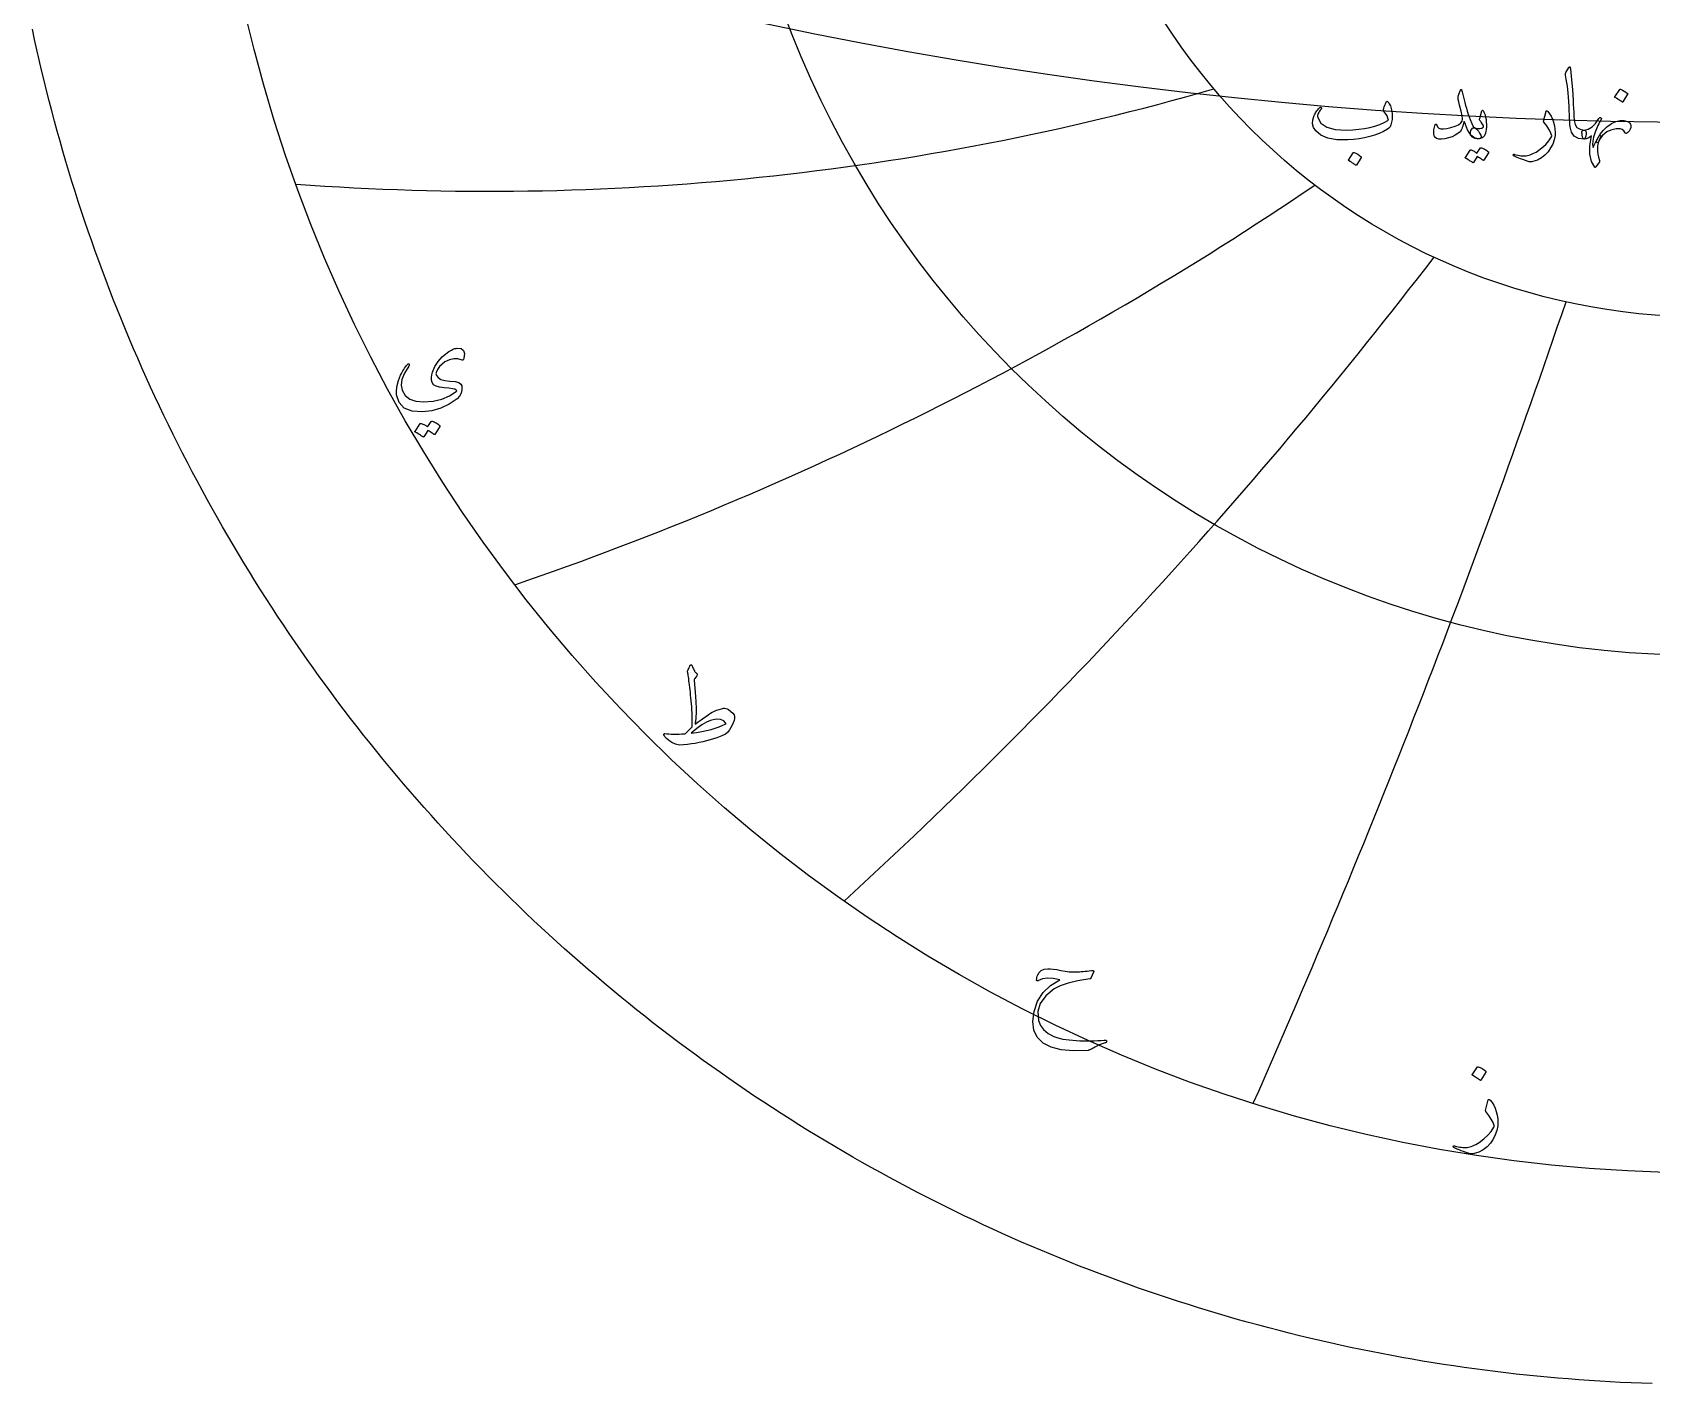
# Model space of a CAD drawing. Header units: millimetres. Extents: x -68 to 68, y -68 to 70.
# Drawn here: x -67 to -2.1, y -68.4 to -14.3 of the extents above; entities that cross this region are included whole.
import ezdxf

# ---------------------------------------------------------------- set-up
doc = ezdxf.new("R2010")
doc.units = ezdxf.units.MM
for name, color, linetype in [('CUT_OUTER', 1, 'Continuous'), ('ENGRAVE', 7, 'Continuous'), ('ENGRAVE_FINE', 8, 'Continuous'), ('TEXT', 5, 'Continuous')]:
    doc.layers.add(name, color=color, linetype=linetype)

msp = doc.modelspace()

# ---------------------------------------------------------------- linework, layer by layer
at = {"layer": 'CUT_OUTER'}
msp.add_lwpolyline([(-2.1005, -68.4428), (-2.5204, -68.4286), (-2.9402, -68.4118), (-3.3599, -68.3925), (-3.7795, -68.3706), (-4.1989, -68.3461), (-4.6182, -68.3191), (-5.0373, -68.2895), (-5.4563, -68.2573), (-5.875, -68.2225), (-6.2935, -68.1852), (-6.7117, -68.1453), (-7.1297, -68.1028), (-7.5475, -68.0578), (-7.9649, -68.0102), (-8.3821, -67.96), (-8.7989, -67.9073), (-9.2154, -67.8521), (-9.6316, -67.7942), (-10.0474, -67.7339), (-10.4628, -67.6709), (-10.8778, -67.6055), (-11.2924, -67.5374), (-11.7066, -67.4669), (-12.1204, -67.3938), (-12.5337, -67.3181), (-12.9465, -67.24), (-13.3588, -67.1593), (-13.7706, -67.076), (-14.182, -66.9903), (-14.5927, -66.902), (-15.003, -66.8112), (-15.4126, -66.7179), (-15.8217, -66.6221), (-16.2302, -66.5237), (-16.6381, -66.4229), (-17.0453, -66.3196), (-17.4519, -66.2137), (-17.8579, -66.1054), (-18.2632, -65.9946), (-18.6677, -65.8813), (-19.0716, -65.7655), (-19.4748, -65.6472), (-19.8772, -65.5265), (-20.2789, -65.4033), (-20.6799, -65.2776), (-21.08, -65.1495), (-21.4794, -65.0189), (-21.8779, -64.8859), (-22.2756, -64.7505), (-22.6725, -64.6126), (-23.0685, -64.4722), (-23.4637, -64.3295), (-23.858, -64.1843), (-24.2513, -64.0367), (-24.6438, -63.8867), (-25.0354, -63.7343), (-25.4259, -63.5795), (-25.8156, -63.4222), (-26.2042, -63.2627), (-26.5919, -63.1007), (-26.9786, -62.9363), (-27.3643, -62.7696), (-27.7489, -62.6005), (-28.1325, -62.4291), (-28.515, -62.2553), (-28.8965, -62.0791), (-29.2768, -61.9007), (-29.6561, -61.7199), (-30.0342, -61.5367), (-30.4113, -61.3513), (-30.7871, -61.1635), (-31.1618, -60.9735), (-31.5354, -60.7811), (-31.9077, -60.5865), (-32.2789, -60.3896), (-32.6488, -60.1904), (-33.0175, -59.9889), (-33.385, -59.7852), (-33.7512, -59.5792), (-34.1161, -59.371), (-34.4798, -59.1605), (-34.8421, -58.9479), (-35.2032, -58.733), (-35.5629, -58.5159), (-35.9213, -58.2965), (-36.2783, -58.075), (-36.634, -57.8513), (-36.9882, -57.6255), (-37.3411, -57.3974), (-37.6926, -57.1672), (-38.0427, -56.9349), (-38.3913, -56.7004), (-38.7385, -56.4638), (-39.0842, -56.225), (-39.4285, -55.9841), (-39.7712, -55.7411), (-40.1125, -55.4961), (-40.4523, -55.2489), (-40.7905, -54.9996), (-41.1272, -54.7483), (-41.4624, -54.4949), (-41.796, -54.2395), (-42.128, -53.982), (-42.4584, -53.7225), (-42.7873, -53.461), (-43.1145, -53.1974), (-43.4401, -52.9319), (-43.764, -52.6644), (-44.0864, -52.3948), (-44.407, -52.1233), (-44.726, -51.8499), (-45.0433, -51.5745), (-45.3589, -51.2971), (-45.6728, -51.0178), (-45.985, -50.7366), (-46.2954, -50.4535), (-46.6042, -50.1685), (-46.9111, -49.8816), (-47.2163, -49.5928), (-47.5197, -49.3022), (-47.8213, -49.0097), (-48.1211, -48.7153), (-48.4191, -48.4191), (-48.7153, -48.1211), (-49.0097, -47.8213), (-49.3022, -47.5197), (-49.5928, -47.2163), (-49.8816, -46.9111), (-50.1685, -46.6042), (-50.4535, -46.2954), (-50.7366, -45.985), (-51.0178, -45.6728), (-51.2971, -45.3589), (-51.5745, -45.0433), (-51.8499, -44.726), (-52.1233, -44.407), (-52.3948, -44.0864), (-52.6644, -43.764), (-52.9319, -43.4401), (-53.1974, -43.1145), (-53.461, -42.7873), (-53.7225, -42.4584), (-53.982, -42.128), (-54.2395, -41.796), (-54.4949, -41.4624), (-54.7483, -41.1272), (-54.9996, -40.7905), (-55.2489, -40.4523), (-55.4961, -40.1125), (-55.7411, -39.7712), (-55.9841, -39.4285), (-56.225, -39.0842), (-56.4638, -38.7385), (-56.7004, -38.3913), (-56.9349, -38.0427), (-57.1672, -37.6926), (-57.3974, -37.3411), (-57.6255, -36.9882), (-57.8513, -36.634), (-58.075, -36.2783), (-58.2965, -35.9213), (-58.5159, -35.5629), (-58.733, -35.2032), (-58.9479, -34.8421), (-59.1605, -34.4798), (-59.371, -34.1161), (-59.5792, -33.7512), (-59.7852, -33.385), (-59.9889, -33.0175), (-60.1904, -32.6488), (-60.3896, -32.2789), (-60.5865, -31.9077), (-60.7811, -31.5354), (-60.9735, -31.1618), (-61.1635, -30.7871), (-61.3513, -30.4113), (-61.5367, -30.0342), (-61.7199, -29.6561), (-61.9007, -29.2768), (-62.0791, -28.8965), (-62.2553, -28.515), (-62.4291, -28.1325), (-62.6005, -27.7489), (-62.7696, -27.3643), (-62.9363, -26.9786), (-63.1007, -26.5919), (-63.2627, -26.2042), (-63.4222, -25.8156), (-63.5795, -25.4259), (-63.7343, -25.0354), (-63.8867, -24.6438), (-64.0367, -24.2513), (-64.1843, -23.858), (-64.3295, -23.4637), (-64.4722, -23.0685), (-64.6126, -22.6725), (-64.7505, -22.2756), (-64.8859, -21.8779), (-65.0189, -21.4794), (-65.1495, -21.08), (-65.2776, -20.6799), (-65.4033, -20.2789), (-65.5265, -19.8772), (-65.6472, -19.4748), (-65.7655, -19.0716), (-65.8813, -18.6677), (-65.9946, -18.2632), (-66.1054, -17.8579), (-66.2137, -17.4519), (-66.3196, -17.0453), (-66.4229, -16.6381), (-66.5237, -16.2302), (-66.6221, -15.8217), (-66.7179, -15.4126), (-66.8112, -15.003), (-66.902, -14.5927), (-66.9903, -14.182)], dxfattribs=at)
at = {"layer": 'ENGRAVE'}
for radius in [60, 39.2754, 25.7092]:
    msp.add_circle((0, 0), radius, dxfattribs=at)
for centre, radius, start, end in [((-48.7041, 84.358), 105.0281, 265.78109, 286.056643), ((-91.6276, 91.6276), 135.4023, 288.945369, 304.152033), ((-168.0561, 97.0273), 197.9892, 312.430542, 322.568318), ((-374.5178, 100.3517), 389.7135, 336.152291, 341.22118)]:
    msp.add_arc(centre, radius, start, end, dxfattribs=at)
at = {"layer": 'ENGRAVE_FINE'}
msp.add_arc((0, 163.4083), 181.3071, 250.847985, 289.152015, dxfattribs=at)
at = {"layer": 'TEXT'}
for points in [[(-5.431, -15.7075), (-5.4233, -15.6955), (-5.4161, -15.6875), (-5.4093, -15.6835), (-5.4031, -15.6835), (-5.3936, -15.6888), (-5.3851, -15.7045), (-5.3776, -15.7307), (-5.3711, -15.7673), (-5.3382, -16.0655), (-5.3113, -16.3412), (-5.2903, -16.5944), (-5.2753, -16.8252), (-5.2657, -17.0226), (-5.2569, -17.1994), (-5.2488, -17.3559), (-5.2414, -17.4919), (-5.235, -17.6074), (-5.2299, -17.7024), (-5.2261, -17.777), (-5.2234, -17.8312), (-5.188, -17.9933), (-5.1097, -18.1126), (-4.9884, -18.189), (-4.8243, -18.2224), (-4.7786, -18.2344), (-4.7494, -18.2623), (-4.7367, -18.3062), (-4.7404, -18.3661), (-4.7591, -18.4604), (-4.7793, -18.5278), (-4.8011, -18.5682), (-4.8243, -18.5817), (-5.0553, -18.5512), (-5.2254, -18.4599), (-5.3347, -18.3077), (-5.3831, -18.0946), (-5.3907, -17.9927), (-5.3976, -17.8906), (-5.4037, -17.7881), (-5.4091, -17.6855), (-5.4139, -17.5826), (-5.4186, -17.4794), (-5.4229, -17.376), (-5.427, -17.2723), (-5.4345, -17.0746), (-5.445, -16.8966), (-5.4585, -16.7383), (-5.4749, -16.5997), (-5.4944, -16.4666), (-5.5169, -16.3247), (-5.5423, -16.1741), (-5.5707, -16.0148), (-5.5745, -15.9862), (-5.5737, -15.96), (-5.5685, -15.9363), (-5.5588, -15.915)], [(-9.7064, -16.6895), (-9.6834, -16.7941), (-9.6585, -16.9006), (-9.6315, -17.0087), (-9.6026, -17.1186), (-9.5717, -17.2308), (-9.5387, -17.3457), (-9.5038, -17.4633), (-9.4669, -17.5837), (-9.3923, -17.8002), (-9.3242, -17.9629), (-9.2625, -18.0717), (-9.2074, -18.1266), (-9.1592, -18.1593), (-9.1106, -18.2054), (-9.0614, -18.265), (-9.0118, -18.3381), (-8.9649, -18.4287), (-8.9519, -18.4968), (-8.9729, -18.5425), (-9.0278, -18.5657), (-9.2052, -18.5477), (-9.3621, -18.43), (-9.4986, -18.2124), (-9.6146, -17.895), (-9.6171, -17.8898), (-9.6206, -17.8861), (-9.6251, -17.8838), (-9.6305, -17.8831), (-9.6345, -17.8838), (-9.6385, -17.8861), (-9.6425, -17.8898), (-9.6465, -17.895), (-9.6577, -17.9464), (-9.6715, -18.0008), (-9.6877, -18.0582), (-9.7064, -18.1186), (-9.7268, -18.1757), (-9.7483, -18.2234), (-9.7708, -18.2616), (-9.7942, -18.2902), (-9.8785, -18.3638), (-9.9838, -18.429), (-10.1101, -18.4856), (-10.2573, -18.5338), (-10.407, -18.5694), (-10.5367, -18.5847), (-10.6465, -18.5794), (-10.7363, -18.5537), (-10.8132, -18.4893), (-10.8481, -18.3761), (-10.8411, -18.2139), (-10.7922, -18.0028), (-10.7875, -17.9958), (-10.7812, -17.9909), (-10.7735, -17.9879), (-10.7643, -17.9869), (-10.7533, -17.9881), (-10.7443, -17.9918), (-10.7373, -17.9981), (-10.7323, -18.0068), (-10.7134, -18.051), (-10.6924, -18.0877), (-10.6694, -18.1168), (-10.6445, -18.1386), (-10.5667, -18.1675), (-10.4609, -18.1745), (-10.3271, -18.1595), (-10.1655, -18.1226), (-9.9931, -18.0672), (-9.8591, -18.0048), (-9.7635, -17.9355), (-9.7064, -17.8591), (-9.6969, -17.7818), (-9.7124, -17.6495), (-9.7528, -17.4624), (-9.8182, -17.2204), (-9.8496, -17.0929), (-9.8681, -16.9899), (-9.8736, -16.9113), (-9.8661, -16.8571), (-9.7902, -16.6416), (-9.782, -16.6189), (-9.7733, -16.6027), (-9.764, -16.5929), (-9.7543, -16.5897), (-9.7423, -16.5959), (-9.7303, -16.6146), (-9.7184, -16.6458), (-9.7064, -16.6895)], [(-3.3991, -16.5937), (-3.3941, -16.5887), (-3.3872, -16.5857), (-3.3782, -16.5847), (-3.3672, -16.5857), (-3.2896, -16.6171), (-3.2165, -16.6555), (-3.1479, -16.701), (-3.0838, -16.7534), (-3.0775, -16.7613), (-3.0748, -16.7693), (-3.0755, -16.7773), (-3.0798, -16.7853), (-3.2674, -17.0887), (-3.2744, -17.0959), (-3.2834, -17.0977), (-3.2943, -17.0939), (-3.3073, -17.0847), (-3.3185, -17.0767), (-3.3363, -17.0647), (-3.3605, -17.0488), (-3.3911, -17.0288), (-3.4288, -17.0048), (-3.474, -16.9769), (-3.5266, -16.945), (-3.5868, -16.909), (-3.5947, -16.903), (-3.5987, -16.8971), (-3.5987, -16.8911), (-3.5947, -16.8851)], [(-12.6804, -17.0967), (-12.6536, -17.1303), (-12.629, -17.1675), (-12.6067, -17.2082), (-12.5866, -17.2523), (-12.5687, -17.2997), (-12.5531, -17.3501), (-12.5398, -17.4035), (-12.5287, -17.4599), (-12.5142, -17.5732), (-12.5107, -17.6855), (-12.5182, -17.7967), (-12.5367, -17.907), (-12.5646, -18.0053), (-12.6005, -18.0847), (-12.6445, -18.145), (-12.6964, -18.1865), (-12.861, -18.2735), (-13.0357, -18.3511), (-13.2203, -18.4192), (-13.4149, -18.4779), (-13.6195, -18.5265), (-13.8341, -18.5647), (-14.0586, -18.5924), (-14.2931, -18.6096), (-14.7327, -18.6051), (-15.0935, -18.5437), (-15.3754, -18.4255), (-15.5785, -18.2503), (-15.6619, -18.1134), (-15.7003, -17.9659), (-15.6938, -17.808), (-15.6424, -17.6396), (-15.6251, -17.6033), (-15.605, -17.5662), (-15.5821, -17.5284), (-15.5566, -17.4899), (-15.5283, -17.4506), (-15.4972, -17.4105), (-15.4634, -17.3697), (-15.4268, -17.3282), (-15.4146, -17.3165), (-15.4019, -17.3092), (-15.3887, -17.3065), (-15.3749, -17.3082), (-15.3657, -17.3117), (-15.358, -17.3182), (-15.3517, -17.3277), (-15.347, -17.3402), (-15.3448, -17.3519), (-15.346, -17.3631), (-15.3507, -17.3738), (-15.359, -17.3841), (-15.3932, -17.4247), (-15.4238, -17.4669), (-15.451, -17.5106), (-15.4747, -17.5557), (-15.491, -17.5989), (-15.4997, -17.6406), (-15.5009, -17.6807), (-15.4947, -17.7194), (-15.3699, -17.9452), (-15.1354, -18.1036), (-14.7911, -18.1947), (-14.337, -18.2184), (-14.0874, -18.2088), (-13.8495, -18.188), (-13.6234, -18.1559), (-13.4089, -18.1126), (-13.2059, -18.0581), (-13.0142, -17.9923), (-12.8337, -17.9154), (-12.6644, -17.8272), (-12.6809, -17.7448), (-12.7183, -17.6535), (-12.7767, -17.5532), (-12.856, -17.444), (-12.8585, -17.4335), (-12.858, -17.414), (-12.8545, -17.3856), (-12.848, -17.3481), (-12.8463, -17.3444), (-12.8451, -17.3412), (-12.8443, -17.3384), (-12.8441, -17.3362), (-12.8311, -17.2853), (-12.8121, -17.2284), (-12.7872, -17.1655), (-12.7562, -17.0967), (-12.7425, -17.0757), (-12.7253, -17.0687), (-12.7046, -17.0757), (-12.6804, -17.0967)], [(-8.9, -17.9789), (-8.9235, -17.9397), (-8.9459, -17.906), (-8.9674, -17.8778), (-8.9878, -17.8551), (-9.0026, -17.8357), (-9.0108, -17.8132), (-9.0125, -17.7878), (-9.0078, -17.7593), (-8.924, -17.4559), (-8.9122, -17.4295), (-8.897, -17.422), (-8.8783, -17.4335), (-8.8561, -17.4639), (-8.8227, -17.5285), (-8.7942, -17.6066), (-8.7708, -17.6982), (-8.7523, -17.8032), (-8.7416, -17.904), (-8.7373, -18.0028), (-8.7396, -18.0996), (-8.7483, -18.1944), (-8.7625, -18.277), (-8.7813, -18.3491), (-8.8045, -18.4108), (-8.8322, -18.4619), (-8.8663, -18.4998), (-8.913, -18.5298), (-8.9721, -18.5517), (-9.0437, -18.5657), (-9.1171, -18.5684), (-9.1854, -18.5567), (-9.2488, -18.5305), (-9.3072, -18.4898), (-9.3524, -18.4382), (-9.3761, -18.3791), (-9.3783, -18.3125), (-9.3591, -18.2384), (-9.3284, -18.1777), (-9.2922, -18.1396), (-9.2506, -18.1238), (-9.2034, -18.1306), (-9.0946, -18.1568), (-8.9998, -18.1595), (-8.919, -18.1388), (-8.8521, -18.0946), (-8.8506, -18.0829), (-8.8581, -18.0597), (-8.8746, -18.025), (-8.9, -17.9789)], [(-6.3492, -17.4679), (-6.3469, -17.4607), (-6.3442, -17.4549), (-6.3409, -17.4507), (-6.3372, -17.4479), (-6.326, -17.4469), (-6.3122, -17.4519), (-6.296, -17.4629), (-6.2773, -17.4799), (-6.2045, -17.5665), (-6.1416, -17.6665), (-6.0887, -17.78), (-6.0458, -17.907), (-6.0124, -18.0437), (-5.9919, -18.1785), (-5.9844, -18.3112), (-5.9899, -18.4419), (-6.0253, -18.6141), (-6.0837, -18.7793), (-6.165, -18.9374), (-6.2693, -19.0886), (-6.3941, -19.2256), (-6.5368, -19.3371), (-6.6975, -19.4232), (-6.8761, -19.4838), (-6.924, -19.4941), (-6.9719, -19.4968), (-7.0198, -19.4921), (-7.0677, -19.4798), (-7.1781, -19.4413), (-7.2778, -19.4055), (-7.3667, -19.3724), (-7.445, -19.3421), (-7.5122, -19.3146), (-7.5682, -19.2897), (-7.613, -19.2676), (-7.6466, -19.2483), (-7.6535, -19.2423), (-7.6585, -19.2363), (-7.6615, -19.2303), (-7.6625, -19.2244), (-7.6618, -19.2166), (-7.6595, -19.2094), (-7.6558, -19.2027), (-7.6505, -19.1964), (-7.6438, -19.1917), (-7.6356, -19.1894), (-7.6258, -19.1897), (-7.6146, -19.1924), (-7.5463, -19.2108), (-7.4809, -19.2259), (-7.4185, -19.2377), (-7.3591, -19.2463), (-7.3022, -19.2517), (-7.2474, -19.2538), (-7.1945, -19.2527), (-7.1436, -19.2483), (-7.0928, -19.2402), (-7.0403, -19.2279), (-6.986, -19.2113), (-6.93, -19.1904), (-6.8722, -19.1651), (-6.8127, -19.135), (-6.7515, -19.1002), (-6.6885, -19.0607), (-6.5116, -18.9334), (-6.3602, -18.7952), (-6.2342, -18.646), (-6.1336, -18.4859), (-6.1271, -18.4729), (-6.1236, -18.4579), (-6.1231, -18.4409), (-6.1256, -18.422), (-6.1675, -18.31), (-6.2334, -18.1855), (-6.3232, -18.0485), (-6.437, -17.899), (-6.442, -17.8896), (-6.445, -17.8811), (-6.446, -17.8736), (-6.445, -17.8671)], [(-4.1855, -18.5497), (-4.2295, -18.644), (-4.2614, -18.7433), (-4.2814, -18.8476), (-4.2893, -18.9569), (-4.2858, -19.0707), (-4.2714, -19.1884), (-4.2459, -19.3102), (-4.2095, -19.4359), (-4.205, -19.4526), (-4.2035, -19.4669), (-4.205, -19.4786), (-4.2095, -19.4878), (-4.3532, -19.6914), (-4.3664, -19.7061), (-4.3782, -19.7144), (-4.3884, -19.7161), (-4.3971, -19.7114), (-4.5338, -19.4771), (-4.6007, -19.1894), (-4.5977, -18.8484), (-4.5249, -18.4539), (-4.5945, -18.5098), (-4.6676, -18.5497), (-4.7442, -18.5737), (-4.8243, -18.5817), (-4.8415, -18.5764), (-4.8572, -18.5607), (-4.8714, -18.5345), (-4.8841, -18.4978), (-4.8914, -18.4757), (-4.8971, -18.4534), (-4.9013, -18.4308), (-4.9041, -18.408), (-4.9061, -18.3852), (-4.9081, -18.3626), (-4.9101, -18.3403), (-4.9121, -18.3182), (-4.9096, -18.2778), (-4.8941, -18.2483), (-4.8657, -18.2299), (-4.8243, -18.2224), (-4.6613, -18.186), (-4.5079, -18.0966), (-4.3639, -17.9544), (-4.2295, -17.7593), (-4.2112, -17.7346), (-4.1925, -17.7204), (-4.1733, -17.7167), (-4.1536, -17.7234), (-4.1391, -17.7361), (-4.1317, -17.7503), (-4.1312, -17.7661), (-4.1376, -17.7833), (-4.1729, -17.8456), (-4.207, -17.909), (-4.2398, -17.9734), (-4.2714, -18.0388), (-4.3017, -18.1051), (-4.3308, -18.1725), (-4.3586, -18.2408), (-4.3851, -18.3102), (-4.444, -18.4991), (-4.477, -18.6625), (-4.4839, -18.8005), (-4.465, -18.913), (-4.4632, -18.9165), (-4.462, -18.919), (-4.4612, -18.9205), (-4.461, -18.921), (-4.4607, -18.9205), (-4.46, -18.919), (-4.4587, -18.9165), (-4.457, -18.913), (-4.4327, -18.8557), (-4.4076, -18.7997), (-4.3818, -18.745), (-4.3552, -18.6914), (-4.3276, -18.6389), (-4.2988, -18.5871), (-4.2688, -18.5361), (-4.2374, -18.4859), (-4.2147, -18.4509), (-4.1945, -18.43), (-4.1768, -18.423), (-4.1616, -18.43), (-4.1541, -18.4449), (-4.1556, -18.4699), (-4.1661, -18.5048), (-4.1855, -18.5497)], [(-3.1796, -18.3342), (-3.2312, -18.2533), (-3.2983, -18.1984), (-3.3809, -18.1695), (-3.479, -18.1665), (-3.5346, -18.1736), (-3.5897, -18.183), (-3.6444, -18.1946), (-3.6985, -18.2084), (-3.7522, -18.225), (-3.8053, -18.2448), (-3.858, -18.2679), (-3.9101, -18.2942), (-3.9994, -18.3541), (-4.0838, -18.4379), (-4.1631, -18.5457), (-4.2374, -18.6775), (-4.2586, -18.7072), (-4.2784, -18.7244), (-4.2966, -18.7291), (-4.3133, -18.7214), (-4.3273, -18.7059), (-4.3332, -18.6874), (-4.3312, -18.666), (-4.3213, -18.6415), (-4.3061, -18.6094), (-4.2923, -18.5807), (-4.2801, -18.5555), (-4.2694, -18.5338), (-4.2599, -18.5153), (-4.2514, -18.4998), (-4.2439, -18.4873), (-4.2374, -18.4779), (-4.1788, -18.3895), (-4.1187, -18.3082), (-4.0571, -18.2339), (-3.9939, -18.1665), (-3.9293, -18.1059), (-3.8632, -18.0517), (-3.7956, -18.0041), (-3.7265, -17.9629), (-3.5491, -17.8823), (-3.3842, -17.8402), (-3.2317, -17.8364), (-3.0918, -17.8711), (-3.0321, -17.9013), (-2.989, -17.94), (-2.9623, -17.9871), (-2.952, -18.0427), (-2.958, -18.1186), (-2.98, -18.1904), (-3.0179, -18.2583), (-3.0718, -18.3222), (-3.107, -18.3499), (-3.1367, -18.3611), (-3.1609, -18.3559), (-3.1796, -18.3342)], [(-14.0736, -19.1286), (-14.0686, -19.1236), (-14.0616, -19.1206), (-14.0526, -19.1196), (-14.0416, -19.1206), (-13.964, -19.152), (-13.8909, -19.1904), (-13.8223, -19.2358), (-13.7582, -19.2882), (-13.752, -19.2962), (-13.7492, -19.3042), (-13.75, -19.3122), (-13.7542, -19.3202), (-13.9418, -19.6236), (-13.9488, -19.6308), (-13.9578, -19.6325), (-13.9688, -19.6288), (-13.9818, -19.6196), (-13.993, -19.6116), (-14.0107, -19.5996), (-14.0349, -19.5836), (-14.0656, -19.5637), (-14.1033, -19.5397), (-14.1484, -19.5118), (-14.2011, -19.4798), (-14.2612, -19.4439), (-14.2692, -19.4379), (-14.2732, -19.4319), (-14.2732, -19.426), (-14.2692, -19.42)], [(-8.9719, -18.9369), (-8.9669, -18.9319), (-8.9599, -18.929), (-8.9509, -18.928), (-8.9399, -18.929), (-8.9006, -18.9437), (-8.8626, -18.9599), (-8.8258, -18.9776), (-8.7902, -18.9968), (-8.7557, -19.0178), (-8.7219, -19.0407), (-8.6888, -19.0657), (-8.6565, -19.0926), (-8.6503, -19.1009), (-8.6475, -19.1096), (-8.6483, -19.1188), (-8.6525, -19.1286), (-8.8441, -19.4319), (-8.8494, -19.4359), (-8.8571, -19.4359), (-8.8673, -19.4319), (-8.8801, -19.424), (-8.8888, -19.4166), (-8.903, -19.4065), (-8.9227, -19.3936), (-8.9479, -19.378), (-8.9789, -19.3595), (-9.0158, -19.3376), (-9.0587, -19.3126), (-9.1076, -19.2842), (-9.2593, -19.5198), (-9.2663, -19.527), (-9.2753, -19.5287), (-9.2862, -19.525), (-9.2992, -19.5158), (-9.3104, -19.5078), (-9.3282, -19.4958), (-9.3524, -19.4798), (-9.383, -19.4599), (-9.4207, -19.4359), (-9.4659, -19.408), (-9.5185, -19.3761), (-9.5786, -19.3401), (-9.5849, -19.3341), (-9.5876, -19.3281), (-9.5869, -19.3222), (-9.5826, -19.3162), (-9.387, -19.0248), (-9.382, -19.0198), (-9.3751, -19.0168), (-9.3661, -19.0158), (-9.3551, -19.0168), (-9.3217, -19.0276), (-9.2892, -19.0402), (-9.2578, -19.0546), (-9.2274, -19.0707), (-9.1979, -19.0883), (-9.1695, -19.1071), (-9.142, -19.1272), (-9.1156, -19.1485)], [(-49.8135, -27.4299), (-49.9514, -27.3838), (-50.1052, -27.382), (-50.275, -27.4243), (-50.4607, -27.5108), (-50.5786, -27.5933), (-50.6768, -27.6917), (-50.7553, -27.8062), (-50.8141, -27.9366), (-50.82, -27.9626), (-50.8205, -27.9898), (-50.8157, -28.018), (-50.8056, -28.0473), (-50.738, -28.1383), (-50.6247, -28.207), (-50.4655, -28.2533), (-50.2606, -28.2772), (-50.0583, -28.2988), (-49.9114, -28.3379), (-49.8199, -28.3946), (-49.7837, -28.4688), (-49.7797, -28.6242), (-49.8103, -28.7626), (-49.8755, -28.884), (-49.9753, -28.9883), (-50.2923, -29.2047), (-50.63, -29.3641), (-50.9885, -29.4665), (-51.3677, -29.512), (-51.7818, -29.4833), (-52.0916, -29.3588), (-52.297, -29.1384), (-52.3981, -28.8222), (-52.404, -28.6487), (-52.379, -28.4603), (-52.3231, -28.257), (-52.2363, -28.0388), (-52.2061, -27.9781), (-52.1751, -27.9195), (-52.1433, -27.8631), (-52.1107, -27.8088), (-52.0771, -27.7564), (-52.0421, -27.7056), (-52.0057, -27.6563), (-51.9681, -27.6087), (-51.9479, -27.589), (-51.9298, -27.581), (-51.9138, -27.5847), (-51.9, -27.6002), (-51.8922, -27.6193), (-51.8904, -27.6385), (-51.8944, -27.6577), (-51.9042, -27.6768), (-52.0793, -27.9589), (-52.1831, -28.2133), (-52.2156, -28.4401), (-52.1767, -28.6391), (-52.0516, -28.8489), (-51.868, -28.9968), (-51.6258, -29.083), (-51.3251, -29.1075), (-50.9398, -29.0769), (-50.5927, -28.9979), (-50.284, -28.8704), (-50.0136, -28.6945), (-49.9974, -28.6796), (-49.9913, -28.6647), (-49.9953, -28.6498), (-50.0094, -28.6349), (-50.0666, -28.6072), (-50.1659, -28.5838), (-50.3072, -28.5646), (-50.4905, -28.5497), (-50.6771, -28.5268), (-50.8195, -28.4837), (-50.9177, -28.4204), (-50.9717, -28.3368), (-50.9967, -28.2386), (-51.0036, -28.1356), (-50.9925, -28.0278), (-50.9632, -27.9153), (-50.8682, -27.6941), (-50.7364, -27.4905), (-50.568, -27.3045), (-50.3628, -27.136), (-50.3082, -27.0961), (-50.2553, -27.0615), (-50.2039, -27.0323), (-50.1541, -27.0083), (-50.1062, -26.9894), (-50.0605, -26.9753), (-50.0168, -26.966), (-49.9753, -26.9615), (-49.813, -26.9766), (-49.7134, -27.0477), (-49.6767, -27.1746), (-49.7028, -27.3575), (-49.7225, -27.4067), (-49.7475, -27.4352), (-49.7778, -27.4429), (-49.8135, -27.4299)], [(-51.0058, -29.8868), (-51.0004, -29.8814), (-50.993, -29.8782), (-50.9834, -29.8772), (-50.9717, -29.8782), (-50.9298, -29.8939), (-50.8892, -29.9112), (-50.8499, -29.9301), (-50.812, -29.9506), (-50.7752, -29.973), (-50.7391, -29.9975), (-50.7038, -30.0241), (-50.6694, -30.0528), (-50.6627, -30.0616), (-50.6598, -30.0709), (-50.6606, -30.0808), (-50.6651, -30.0911), (-50.8695, -30.4148), (-50.8751, -30.419), (-50.8833, -30.419), (-50.8943, -30.4148), (-50.9078, -30.4062), (-50.9171, -30.3984), (-50.9323, -30.3876), (-50.9533, -30.3739), (-50.9802, -30.3573), (-51.0132, -30.3374), (-51.0526, -30.3142), (-51.0984, -30.2874), (-51.1505, -30.2572), (-51.3123, -30.5084), (-51.3198, -30.5162), (-51.3294, -30.518), (-51.3411, -30.514), (-51.3549, -30.5042), (-51.3669, -30.4957), (-51.3858, -30.4829), (-51.4116, -30.4659), (-51.4443, -30.4446), (-51.4845, -30.419), (-51.5327, -30.3892), (-51.5889, -30.3551), (-51.653, -30.3168), (-51.6596, -30.3104), (-51.6626, -30.304), (-51.6618, -30.2977), (-51.6572, -30.2913), (-51.4486, -29.9804), (-51.4433, -29.9751), (-51.4358, -29.9719), (-51.4262, -29.9709), (-51.4145, -29.9719), (-51.3789, -29.9835), (-51.3443, -29.9969), (-51.3107, -30.0122), (-51.2783, -30.0294), (-51.2469, -30.0482), (-51.2165, -30.0683), (-51.1873, -30.0897), (-51.1591, -30.1124)], [(-40.7331, -39.8786), (-40.7129, -39.8323), (-40.6948, -39.7913), (-40.6788, -39.7556), (-40.665, -39.7253), (-40.6535, -39.7006), (-40.6447, -39.6817), (-40.6386, -39.6686), (-40.6352, -39.6614), (-40.628, -39.6521), (-40.6192, -39.6455), (-40.6088, -39.6415), (-40.5968, -39.6401), (-40.587, -39.6417), (-40.5787, -39.6465), (-40.5721, -39.6545), (-40.567, -39.6657), (-40.5447, -39.72), (-40.5244, -39.7679), (-40.5063, -39.8094), (-40.4904, -39.8445), (-40.4812, -39.86), (-40.4707, -39.8765), (-40.4588, -39.894), (-40.4457, -39.9127), (-40.4309, -39.9324), (-40.4143, -39.9531), (-40.3958, -39.9749), (-40.3754, -39.9978), (-40.3626, -40.021), (-40.3584, -40.0436), (-40.3626, -40.0657), (-40.3754, -40.0872), (-40.4563, -40.1937), (-40.4672, -40.211), (-40.4744, -40.2288), (-40.4779, -40.2472), (-40.4776, -40.2661), (-40.4361, -40.7347), (-40.4095, -41.1145), (-40.3978, -41.4054), (-40.401, -41.6074), (-40.4054, -41.6828), (-40.41, -41.7516), (-40.4149, -41.8138), (-40.4201, -41.8692), (-40.4256, -41.9183), (-40.4313, -41.9613), (-40.4373, -41.9982), (-40.4435, -42.0289), (-40.3162, -41.9315), (-40.1982, -41.8437), (-40.0895, -41.7654), (-39.9901, -41.6968), (-39.9002, -41.6374), (-39.8203, -41.5871), (-39.7501, -41.5459), (-39.6899, -41.5137), (-39.5826, -41.4658), (-39.4823, -41.4285), (-39.3889, -41.4019), (-39.3024, -41.3859), (-39.2566, -41.3846), (-39.2087, -41.3934), (-39.1587, -41.4123), (-39.1065, -41.4413), (-39.0033, -41.5145), (-38.9277, -41.585), (-38.8798, -41.6529), (-38.8595, -41.7181), (-38.8609, -41.7907), (-38.8776, -41.8724), (-38.9098, -41.9632), (-38.9575, -42.063), (-39.0107, -42.1612), (-39.0597, -42.2429), (-39.1044, -42.3081), (-39.1448, -42.3568), (-39.2279, -42.4183), (-39.3705, -42.4877), (-39.5728, -42.5652), (-39.8346, -42.6506), (-39.9806, -42.6929), (-40.129, -42.7304), (-40.2797, -42.7632), (-40.4329, -42.7911), (-40.5879, -42.8145), (-40.7443, -42.8337), (-40.902, -42.8486), (-41.061, -42.8592), (-41.1191, -42.8475), (-41.1743, -42.8337), (-41.2266, -42.8177), (-41.276, -42.7996), (-41.323, -42.7794), (-41.3681, -42.757), (-41.4113, -42.7326), (-41.4527, -42.7059), (-41.5254, -42.6527), (-41.5858, -42.5995), (-41.6339, -42.5463), (-41.6699, -42.493), (-41.6896, -42.4489), (-41.6933, -42.4185), (-41.681, -42.402), (-41.6528, -42.3994), (-41.5731, -42.4088), (-41.4873, -42.4159), (-41.3954, -42.4205), (-41.2973, -42.4228), (-41.1931, -42.4227), (-41.0828, -42.4201), (-40.9664, -42.4152), (-40.8438, -42.4079), (-40.5628, -42.1311), (-40.5576, -42.0199), (-40.5548, -41.9076), (-40.5544, -41.7942), (-40.5564, -41.6798), (-40.5605, -41.564), (-40.5665, -41.4466), (-40.5743, -41.3277), (-40.5841, -41.2071), (-40.595, -41.0878), (-40.6064, -40.9724), (-40.6184, -40.861), (-40.6309, -40.7536), (-40.6434, -40.65), (-40.6554, -40.5498), (-40.6668, -40.453), (-40.6777, -40.3598), (-40.688, -40.2734), (-40.6974, -40.1974), (-40.7061, -40.1318), (-40.7139, -40.0766), (-40.721, -40.0315), (-40.7272, -39.9962), (-40.7327, -39.9708), (-40.7373, -39.9552), (-40.7403, -39.9377), (-40.7405, -39.919), (-40.7381, -39.8994), (-40.7331, -39.8786)], [(-39.8219, -41.8714), (-39.9866, -41.9398), (-40.17, -42.047), (-40.372, -42.1931), (-40.5926, -42.3781), (-40.3787, -42.3516), (-40.1758, -42.319), (-39.9838, -42.2803), (-39.8027, -42.2354), (-39.6328, -42.185), (-39.4743, -42.1295), (-39.3273, -42.069), (-39.1917, -42.0034), (-39.2838, -41.8897), (-39.4195, -41.8299), (-39.5988, -41.8237), (-39.8219, -41.8714)], [(-24.4799, -51.9634), (-24.5821, -52.1933), (-24.5914, -52.2085), (-24.6023, -52.2199), (-24.6148, -52.2276), (-24.6289, -52.2316), (-25.1013, -52.3062), (-25.4965, -52.3977), (-25.8145, -52.5063), (-26.0554, -52.6319), (-26.3931, -52.9073), (-26.61, -53.2099), (-26.7061, -53.5397), (-26.6813, -53.8965), (-26.6063, -54.0898), (-26.4791, -54.2606), (-26.2997, -54.4091), (-26.0682, -54.5353), (-25.9056, -54.5917), (-25.703, -54.6374), (-25.4606, -54.6726), (-25.1782, -54.6971), (-25.0281, -54.7042), (-24.8802, -54.7088), (-24.7343, -54.7106), (-24.5906, -54.7098), (-24.4496, -54.7066), (-24.3117, -54.7013), (-24.177, -54.6939), (-24.0456, -54.6843), (-24.0147, -54.6822), (-23.9902, -54.6843), (-23.9721, -54.6907), (-23.9604, -54.7013), (-23.954, -54.7144), (-23.9519, -54.7279), (-23.954, -54.742), (-23.9604, -54.7567), (-23.9651, -54.7645), (-23.9705, -54.771), (-23.9768, -54.7762), (-23.9838, -54.7801), (-23.9914, -54.7834), (-23.9993, -54.787), (-24.0074, -54.7909), (-24.0158, -54.795), (-24.1385, -54.8341), (-24.2468, -54.8748), (-24.3407, -54.9171), (-24.4203, -54.9611), (-24.4713, -54.9927), (-24.5177, -55.0196), (-24.5596, -55.0417), (-24.597, -55.059), (-24.6293, -55.0723), (-24.6561, -55.0824), (-24.6772, -55.0893), (-24.6928, -55.0931), (-25.2751, -55.1146), (-25.7701, -55.0728), (-26.1778, -54.9677), (-26.4982, -54.7993), (-26.7298, -54.5683), (-26.8665, -54.2798), (-26.9086, -53.9338), (-26.8559, -53.5303), (-26.7165, -53.124), (-26.4982, -52.7777), (-26.2012, -52.4916), (-25.8255, -52.2657), (-26.0916, -52.2149), (-26.3236, -52.2029), (-26.5216, -52.2298), (-26.6856, -52.2955), (-26.7, -52.3008), (-26.7133, -52.304), (-26.7255, -52.3051), (-26.7367, -52.304), (-26.746, -52.3006), (-26.7526, -52.2944), (-26.7566, -52.2857), (-26.758, -52.2742), (-26.7521, -52.2213), (-26.7431, -52.1688), (-26.7308, -52.1169), (-26.7154, -52.0656), (-26.6611, -51.9658), (-26.5749, -51.8921), (-26.4567, -51.8444), (-26.3066, -51.8229), (-26.2116, -51.8237), (-26.0926, -51.8346), (-25.9497, -51.8556), (-25.7829, -51.8867), (-25.6107, -51.9179), (-25.4518, -51.9389), (-25.3062, -51.9498), (-25.174, -51.9506), (-25.1104, -51.9478), (-25.043, -51.9437), (-24.972, -51.9382), (-24.8972, -51.9314), (-24.8187, -51.9231), (-24.7365, -51.9128), (-24.6505, -51.9007), (-24.5608, -51.8867), (-24.5094, -51.8851), (-24.4788, -51.8974), (-24.469, -51.9235), (-24.4799, -51.9634)], [(-9.1002, -55.7545), (-9.0949, -55.7491), (-9.0874, -55.7459), (-9.0779, -55.7449), (-9.0661, -55.7459), (-8.9834, -55.7795), (-8.9054, -55.8205), (-8.8322, -55.8689), (-8.7638, -55.9248), (-8.7572, -55.9333), (-8.7542, -55.9418), (-8.755, -55.9503), (-8.7596, -55.9588), (-8.9597, -56.2825), (-8.9671, -56.2902), (-8.9767, -56.292), (-8.9884, -56.288), (-9.0023, -56.2782), (-9.0143, -56.2697), (-9.0331, -56.2569), (-9.059, -56.2399), (-9.0917, -56.2186), (-9.1319, -56.193), (-9.1801, -56.1632), (-9.2362, -56.1292), (-9.3003, -56.0908), (-9.3089, -56.0845), (-9.3131, -56.0781), (-9.3131, -56.0717), (-9.3089, -56.0653)], [(-8.6659, -57.0787), (-8.6635, -57.071), (-8.6606, -57.0649), (-8.6571, -57.0603), (-8.6531, -57.0574), (-8.6411, -57.0564), (-8.6265, -57.0617), (-8.6092, -57.0734), (-8.5892, -57.0915), (-8.5115, -57.1838), (-8.4445, -57.2906), (-8.3881, -57.4116), (-8.3423, -57.5471), (-8.3066, -57.6929), (-8.2848, -57.8366), (-8.2768, -57.9782), (-8.2827, -58.1177), (-8.3205, -58.3013), (-8.3827, -58.4775), (-8.4695, -58.6462), (-8.5807, -58.8075), (-8.7138, -58.9536), (-8.866, -59.0726), (-9.0374, -59.1644), (-9.228, -59.229), (-9.2791, -59.2399), (-9.3301, -59.2429), (-9.3812, -59.2378), (-9.4323, -59.2248), (-9.5501, -59.1837), (-9.6564, -59.1455), (-9.7513, -59.1102), (-9.8347, -59.0779), (-9.9065, -59.0485), (-9.9662, -59.022), (-10.014, -58.9984), (-10.0498, -58.9778), (-10.0572, -58.9714), (-10.0625, -58.965), (-10.0657, -58.9586), (-10.0668, -58.9523), (-10.066, -58.944), (-10.0636, -58.9363), (-10.0596, -58.9291), (-10.054, -58.9225), (-10.0468, -58.9174), (-10.0381, -58.915), (-10.0277, -58.9153), (-10.0157, -58.9182), (-9.9428, -58.9378), (-9.8731, -58.9539), (-9.8065, -58.9665), (-9.7432, -58.9757), (-9.6825, -58.9814), (-9.624, -58.9837), (-9.5675, -58.9825), (-9.5132, -58.9778), (-9.4591, -58.9692), (-9.4031, -58.956), (-9.3452, -58.9383), (-9.2854, -58.9161), (-9.2238, -58.8891), (-9.1604, -58.857), (-9.095, -58.8199), (-9.0278, -58.7777), (-8.8391, -58.642), (-8.6776, -58.4945), (-8.5432, -58.3354), (-8.436, -58.1645), (-8.429, -58.1507), (-8.4253, -58.1347), (-8.4248, -58.1166), (-8.4274, -58.0964), (-8.4721, -57.9769), (-8.5424, -57.8441), (-8.6382, -57.698), (-8.7596, -57.5386), (-8.7649, -57.5285), (-8.7681, -57.5194), (-8.7691, -57.5114), (-8.7681, -57.5045)]]:
    msp.add_lwpolyline(points, close=True, dxfattribs=at)

doc.saveas('drawing.dxf')
